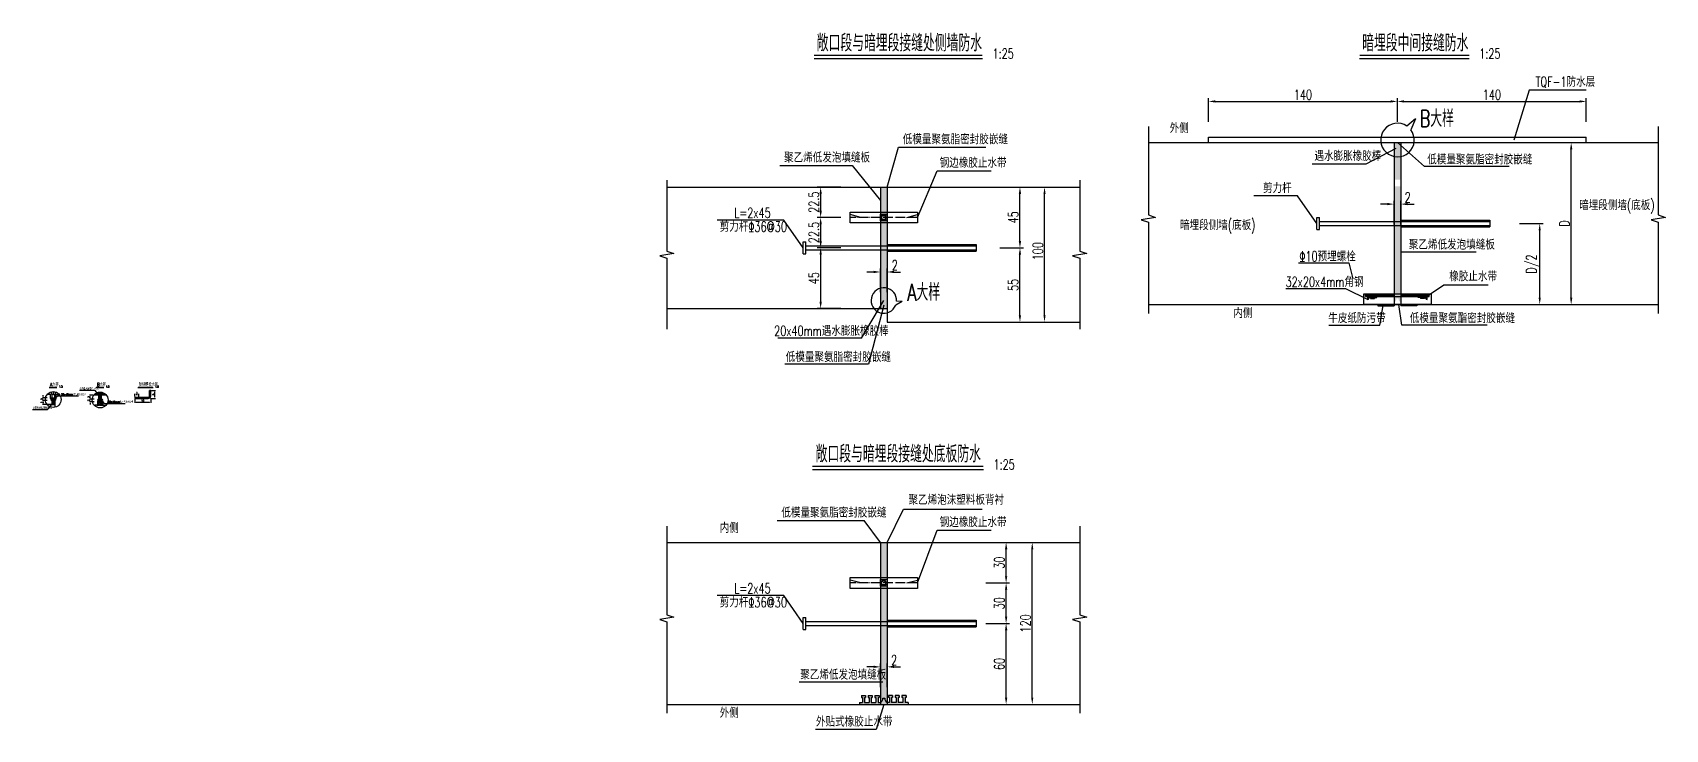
# Model space of a CAD drawing. Header units: millimetres. Extents: x 8201 to 22025, y 2726 to 22564.
# Drawn here: x 13168 to 14378, y 22047 to 22564 of the extents above.
import ezdxf

# ---------------------------------------------------------------- set-up
doc = ezdxf.new("R2010")
doc.units = ezdxf.units.MM
doc.header["$LTSCALE"] = 0.3
doc.header["$MEASUREMENT"] = 0
doc.linetypes.add('ACAD_ISO04W100', pattern=[30, 24, -3, 0, -3])
for name, color, linetype in [('填充', 8, 'Continuous'), ('文字', 7, 'Continuous'), ('次轮廓线', 7, 'Continuous'), ('点划线', 6, 'ACAD_ISO04W100'), ('轮廓线', 1, 'Continuous')]:
    doc.layers.add(name, color=color, linetype=linetype)
doc.styles.get("Standard").update_dxf_attribs({"font": 'simplex1.shx', "width": 0.7, "bigfont": 'hztxt.shx'})
doc.dimstyles.new('25', dxfattribs={"dimscale": 2.5, "dimtxt": 3, "dimasz": 2, "dimexe": 1, "dimexo": 1, "dimgap": 0.5, "dimtad": 1, "dimdec": 1, "dimdsep": 46, "dimtxsty": 'Standard', "dimcen": 0.5, "dimadec": 0, "dimazin": 0, "dimtfac": 1, "dimtdec": 1, "dimtofl": 0, "dimtmove": 2, "dimatfit": 3, "dimfxl": 0, "dimtolj": 1, "dimtzin": 0, "dimarcsym": 0})
doc.dimstyles.new('5', dxfattribs={"dimscale": 0.5, "dimtxt": 3, "dimasz": 2, "dimexe": 1, "dimexo": 1, "dimgap": 0.5, "dimtad": 1, "dimdec": 1, "dimdsep": 46, "dimtxsty": 'Standard', "dimcen": 0.5, "dimadec": 0, "dimazin": 0, "dimtfac": 1, "dimtdec": 1, "dimtofl": 0, "dimtmove": 2, "dimatfit": 3, "dimfxl": 0, "dimtolj": 1, "dimtzin": 0, "dimarcsym": 0})

# ---------------------------------------------------------------- blocks, each defined once
blk = doc.blocks.new('钢边止水带')
at = {"layer": '点划线'}
blk.add_line((25, 0), (-25, 0), dxfattribs=at)
at = {"layer": '轮廓线'}
for points in [[(-25, -4), (-25, 4), (25, 4), (25, -4)], [(-2.5, 2.5), (2.5, 2.5), (2.5, -2.5), (-2.5, -2.5)]]:
    blk.add_lwpolyline(points, close=True, dxfattribs=at)
for radius in [2, 1.5]:
    blk.add_circle((0, 0), radius, dxfattribs=at)
blk = doc.blocks.new('*D3')
at = {"color": 0, "lineweight": -2}
for p, q in [((13884.6, 22404.2), (13902.1, 22404.2)), ((13899.6, 22354.2), (13899.6, 22399.2)), ((13884.6, 22349.2), (13902.1, 22349.2))]:
    blk.add_line(p, q, dxfattribs=at)
at = {"color": 0}
for points in [[(13898.7, 22399.2), (13900.4, 22399.2), (13899.6, 22404.2)], [(13898.7, 22354.2), (13900.4, 22354.2), (13899.6, 22349.2)]]:
    blk.add_solid(points, dxfattribs=at)
at = {"color": 0, "insert": (13894.6, 22376.7), "char_height": 7.5, "attachment_point": 5, "rotation": 90}
blk.add_mtext('\\A1;55', dxfattribs=at)
blk = doc.blocks.new('*D4')
at = {"color": 0, "lineweight": -2}
for p, q in [((13884.6, 22449.2), (13902.1, 22449.2)), ((13899.6, 22409.2), (13899.6, 22444.2)), ((13884.6, 22404.2), (13902.1, 22404.2))]:
    blk.add_line(p, q, dxfattribs=at)
at = {"color": 0}
for points in [[(13898.7, 22444.2), (13900.4, 22444.2), (13899.6, 22449.2)], [(13898.7, 22409.2), (13900.4, 22409.2), (13899.6, 22404.2)]]:
    blk.add_solid(points, dxfattribs=at)
at = {"color": 0, "insert": (13894.6, 22426.7), "char_height": 7.5, "attachment_point": 5, "rotation": 90}
blk.add_mtext('\\A1;45', dxfattribs=at)
blk = doc.blocks.new('*D5')
at = {"color": 0, "lineweight": -2}
for p, q in [((13902.8, 22449.2), (13920.3, 22449.2)), ((13917.8, 22354.2), (13917.8, 22444.2)), ((13902.8, 22349.2), (13920.3, 22349.2))]:
    blk.add_line(p, q, dxfattribs=at)
at = {"color": 0}
for points in [[(13917, 22444.2), (13918.6, 22444.2), (13917.8, 22449.2)], [(13917, 22354.2), (13918.6, 22354.2), (13917.8, 22349.2)]]:
    blk.add_solid(points, dxfattribs=at)
at = {"color": 0, "insert": (13912.8, 22401.7), "char_height": 7.5, "attachment_point": 5, "rotation": 90}
blk.add_mtext('\\A1;100', dxfattribs=at)
blk = doc.blocks.new('*D6')
at = {"color": 0, "lineweight": -2}
for p, q in [((13766.8, 22449.2), (13749.3, 22449.2)), ((13751.8, 22444.2), (13751.8, 22431.7)), ((13766.8, 22426.7), (13749.3, 22426.7))]:
    blk.add_line(p, q, dxfattribs=at)
at = {"color": 0}
for points in [[(13751, 22444.2), (13752.7, 22444.2), (13751.8, 22449.2)], [(13751, 22431.7), (13752.7, 22431.7), (13751.8, 22426.7)]]:
    blk.add_solid(points, dxfattribs=at)
at = {"color": 0, "insert": (13746.8, 22438), "char_height": 7.5, "attachment_point": 5, "rotation": 90}
blk.add_mtext('\\A1;22.5', dxfattribs=at)
blk = doc.blocks.new('*D7')
at = {"color": 0, "lineweight": -2}
for p, q in [((13766.8, 22426.7), (13749.3, 22426.7)), ((13751.8, 22421.7), (13751.8, 22409.2)), ((13766.8, 22404.2), (13749.3, 22404.2))]:
    blk.add_line(p, q, dxfattribs=at)
at = {"color": 0}
for points in [[(13751, 22421.7), (13752.7, 22421.7), (13751.8, 22426.7)], [(13751, 22409.2), (13752.7, 22409.2), (13751.8, 22404.2)]]:
    blk.add_solid(points, dxfattribs=at)
at = {"color": 0, "insert": (13746.8, 22415.5), "char_height": 7.5, "attachment_point": 5, "rotation": 90}
blk.add_mtext('\\A1;22.5', dxfattribs=at)
blk = doc.blocks.new('*D8')
at = {"color": 0, "lineweight": -2}
for p, q in [((13766.8, 22404.2), (13749.3, 22404.2)), ((13751.8, 22399.2), (13751.8, 22364.2)), ((13766.8, 22359.2), (13749.3, 22359.2))]:
    blk.add_line(p, q, dxfattribs=at)
at = {"color": 0}
for points in [[(13751, 22399.2), (13752.7, 22399.2), (13751.8, 22404.2)], [(13751, 22364.2), (13752.7, 22364.2), (13751.8, 22359.2)]]:
    blk.add_solid(points, dxfattribs=at)
at = {"color": 0, "insert": (13746.8, 22381.7), "char_height": 7.5, "attachment_point": 5, "rotation": 90}
blk.add_mtext('\\A1;45', dxfattribs=at)
blk = doc.blocks.new('*D9')
at = {"color": 0, "lineweight": -2}
for p, q in [((13181, 22295.5), (13180, 22295.5)), ((13182, 22293.6), (13182, 22296)), ((13184, 22293.6), (13184, 22296)), ((13185, 22295.5), (13186, 22295.5))]:
    blk.add_line(p, q, dxfattribs=at)
at = {"color": 0}
for points in [[(13181, 22295.7), (13181, 22295.3), (13182, 22295.5)], [(13185, 22295.7), (13185, 22295.3), (13184, 22295.5)]]:
    blk.add_solid(points, dxfattribs=at)
at = {"color": 0, "insert": (13183, 22296.5), "char_height": 1.5, "attachment_point": 5}
blk.add_mtext('\\A1;2', dxfattribs=at)
blk = doc.blocks.new('*D10')
at = {"color": 0, "lineweight": -2}
for p, q in [((13183, 22295.5), (13182, 22295.5)), ((13184, 22293.6), (13184, 22296)), ((13185, 22292.6), (13185, 22296)), ((13186, 22295.5), (13187, 22295.5))]:
    blk.add_line(p, q, dxfattribs=at)
at = {"color": 0}
for points in [[(13183, 22295.7), (13183, 22295.3), (13184, 22295.5)], [(13186, 22295.7), (13186, 22295.3), (13185, 22295.5)]]:
    blk.add_solid(points, dxfattribs=at)
at = {"color": 0, "insert": (13184.5, 22296.5), "char_height": 1.5, "attachment_point": 5}
blk.add_mtext('\\A1;1', dxfattribs=at)
blk = doc.blocks.new('*D11')
at = {"color": 0, "lineweight": -2}
for p, q in [((13180, 22295.5), (13179, 22295.5)), ((13181, 22292.6), (13181, 22296)), ((13182, 22293.6), (13182, 22296)), ((13183, 22295.5), (13184, 22295.5))]:
    blk.add_line(p, q, dxfattribs=at)
at = {"color": 0}
for points in [[(13180, 22295.7), (13180, 22295.3), (13181, 22295.5)], [(13183, 22295.7), (13183, 22295.3), (13182, 22295.5)]]:
    blk.add_solid(points, dxfattribs=at)
at = {"color": 0, "insert": (13181.5, 22296.5), "char_height": 1.5, "attachment_point": 5}
blk.add_mtext('\\A1;1', dxfattribs=at)
blk = doc.blocks.new('*D12')
at = {"color": 0, "lineweight": -2}
for p, q in [((13178.5, 22293.1), (13175, 22293.1)), ((13178.5, 22291.1), (13175, 22291.1)), ((13175.5, 22294.1), (13175.5, 22295.1)), ((13175.5, 22290.1), (13175.5, 22289.1))]:
    blk.add_line(p, q, dxfattribs=at)
at = {"color": 0}
for points in [[(13175.3, 22294.1), (13175.7, 22294.1), (13175.5, 22293.1)], [(13175.3, 22290.1), (13175.7, 22290.1), (13175.5, 22291.1)]]:
    blk.add_solid(points, dxfattribs=at)
at = {"color": 0, "insert": (13174.5, 22292.1), "char_height": 1.5, "attachment_point": 5, "rotation": 90}
blk.add_mtext('\\A1;2', dxfattribs=at)
blk = doc.blocks.new('*D13')
at = {"color": 0, "lineweight": -2}
for p, q in [((13178.5, 22291.1), (13175, 22291.1)), ((13177.8, 22288.1), (13175, 22288.1)), ((13175.5, 22290.1), (13175.5, 22289.1))]:
    blk.add_line(p, q, dxfattribs=at)
at = {"color": 0}
for points in [[(13175.3, 22290.1), (13175.7, 22290.1), (13175.5, 22291.1)], [(13175.3, 22289.1), (13175.7, 22289.1), (13175.5, 22288.1)]]:
    blk.add_solid(points, dxfattribs=at)
at = {"color": 0, "insert": (13174.5, 22289.6), "char_height": 1.5, "attachment_point": 5, "rotation": 90}
blk.add_mtext('\\A1;3', dxfattribs=at)
blk = doc.blocks.new('外贴式橡胶止水带')
at = {"layer": '填充'}
blk.add_hatch(color=256, dxfattribs=at).paths.add_polyline_path([(14.2, -3), (10.8, -3), (10.8, 0.5), (11.5, 0.5), (11.5, 2), (8.5, 2), (8.5, 0.5), (9.2, 0.5), (9.2, -3), (5.7, -3), (5.7, 0.5), (6.5, 0.5), (6.5, 2), (3.5, 2), (3.5, 0.5), (4.2, 0.5), (4.2, -3), (2.7, -3, -0.331227), (0.8, 0), (-0.8, 0, -0.331227), (-2.7, -3), (-4.2, -3), (-4.2, 0.5), (-3.5, 0.5), (-3.5, 2), (-6.5, 2), (-6.5, 0.5), (-5.8, 0.5), (-5.8, -3), (-9.3, -3), (-9.3, 0.5), (-8.5, 0.5), (-8.5, 2), (-11.5, 2), (-11.5, 0.5), (-10.8, 0.5), (-10.8, -3), (-14.2, -3), (-14.2, 0.5), (-13.5, 0.5), (-13.5, 2), (-16.5, 2), (-16.5, 0.5), (-15.8, 0.5), (-15.8, -3), (-18, -3), (-18, -4.5), (18, -4.5), (18, -3), (15.8, -3), (15.8, 0.5), (16.5, 0.5), (16.5, 2), (13.5, 2), (13.5, 0.5), (14.2, 0.5)])
for p, q in [((-16.5, 2), (-13.5, 2)), ((-16.5, 2), (-16.5, 0.5)), ((-16.5, 0.5), (-15.8, 0.5)), ((-15.8, 0.5), (-15.8, -3)), ((-14.2, 0.5), (-13.5, 0.5)), ((-14.2, 0.5), (-14.2, -3)), ((-13.5, 2), (-13.5, 0.5)), ((-11.5, 2), (-8.5, 2)), ((-11.5, 2), (-11.5, 0.5)), ((-11.5, 0.5), (-10.8, 0.5)), ((-10.8, 0.5), (-10.8, -3)), ((-9.3, 0.5), (-8.5, 0.5)), ((-9.3, 0.5), (-9.3, -3)), ((-8.5, 2), (-8.5, 0.5)), ((-6.5, 2), (-3.5, 2)), ((-6.5, 2), (-6.5, 0.5)), ((-6.5, 0.5), (-5.8, 0.5)), ((-5.8, 0.5), (-5.8, -3)), ((-4.2, 0.5), (-3.5, 0.5)), ((-4.2, 0.5), (-4.2, -3)), ((-3.5, 2), (-3.5, 0.5)), ((-0.8, 0), (0.8, 0)), ((6.5, 2), (3.5, 2)), ((3.5, 2), (3.5, 0.5)), ((4.2, 0.5), (3.5, 0.5)), ((4.2, 0.5), (4.2, -3)), ((6.5, 0.5), (5.7, 0.5)), ((5.7, 0.5), (5.7, -3)), ((6.5, 2), (6.5, 0.5)), ((11.5, 2), (8.5, 2)), ((8.5, 2), (8.5, 0.5)), ((9.2, 0.5), (8.5, 0.5)), ((9.2, 0.5), (9.2, -3)), ((11.5, 0.5), (10.8, 0.5)), ((10.8, 0.5), (10.8, -3)), ((11.5, 2), (11.5, 0.5)), ((16.5, 2), (13.5, 2)), ((13.5, 2), (13.5, 0.5)), ((14.2, 0.5), (13.5, 0.5)), ((14.2, 0.5), (14.2, -3)), ((16.5, 0.5), (15.8, 0.5)), ((15.8, 0.5), (15.8, -3)), ((16.5, 2), (16.5, 0.5)), ((-18, -3), (-15.8, -3)), ((-18, -3), (-18, -4.5)), ((-18, -4.5), (18, -4.5)), ((-14.2, -3), (-10.8, -3)), ((-9.3, -3), (-5.8, -3)), ((-4.2, -3), (-2.7, -3)), ((4.2, -3), (2.7, -3)), ((9.2, -3), (5.7, -3)), ((14.2, -3), (10.8, -3)), ((18, -3), (15.8, -3)), ((18, -3), (18, -4.5))]:
    blk.add_line(p, q)
for centre, start, end in [((-3.7, -0.2), 290.6305, 3.9355), ((3.7, -0.2), 176.0645, 249.3695)]:
    blk.add_arc(centre, 2.99, start, end)
blk = doc.blocks.new('*D15')
at = {"color": 0, "lineweight": -2}
for p, q in [((13791.1, 22386.3), (13786.1, 22386.3)), ((13796.1, 22371.3), (13796.1, 22388.8)), ((13801.1, 22371.3), (13801.1, 22388.8)), ((13806.1, 22386.3), (13811.1, 22386.3))]:
    blk.add_line(p, q, dxfattribs=at)
at = {"color": 0}
for points in [[(13791.1, 22387.2), (13791.1, 22385.5), (13796.1, 22386.3)], [(13806.1, 22387.2), (13806.1, 22385.5), (13801.1, 22386.3)]]:
    blk.add_solid(points, dxfattribs=at)
at = {"color": 0, "insert": (13806.8, 22391.3), "char_height": 7.5, "attachment_point": 5}
blk.add_mtext('\\A1;2', dxfattribs=at)
blk = doc.blocks.new('*D16')
at = {"color": 0, "lineweight": -2}
for p, q in [((13791.1, 22093.6), (13786.1, 22093.6)), ((13796.1, 22078.6), (13796.1, 22096.1)), ((13801.1, 22078.6), (13801.1, 22096.1)), ((13806.1, 22093.6), (13811.1, 22093.6))]:
    blk.add_line(p, q, dxfattribs=at)
at = {"color": 0}
for points in [[(13791.1, 22094.5), (13791.1, 22092.8), (13796.1, 22093.6)], [(13806.1, 22094.5), (13806.1, 22092.8), (13801.1, 22093.6)]]:
    blk.add_solid(points, dxfattribs=at)
at = {"color": 0, "insert": (13806.3, 22098.6), "char_height": 7.5, "attachment_point": 5}
blk.add_mtext('\\A1;2', dxfattribs=at)
blk = doc.blocks.new('*D17')
at = {"color": 0, "lineweight": -2}
for p, q in [((13874.3, 22125.8), (13891.8, 22125.8)), ((13889.3, 22070.8), (13889.3, 22120.8)), ((13874.3, 22065.8), (13891.8, 22065.8))]:
    blk.add_line(p, q, dxfattribs=at)
at = {"color": 0}
for points in [[(13888.5, 22120.8), (13890.2, 22120.8), (13889.3, 22125.8)], [(13888.5, 22070.8), (13890.2, 22070.8), (13889.3, 22065.8)]]:
    blk.add_solid(points, dxfattribs=at)
at = {"color": 0, "insert": (13884.3, 22095.8), "char_height": 7.5, "attachment_point": 5, "rotation": 90}
blk.add_mtext('\\A1;60', dxfattribs=at)
blk = doc.blocks.new('*D18')
at = {"color": 0, "lineweight": -2}
for p, q in [((13874.3, 22155.8), (13891.8, 22155.8)), ((13889.3, 22130.8), (13889.3, 22150.8)), ((13874.3, 22125.8), (13891.8, 22125.8))]:
    blk.add_line(p, q, dxfattribs=at)
at = {"color": 0}
for points in [[(13888.5, 22150.8), (13890.2, 22150.8), (13889.3, 22155.8)], [(13888.5, 22130.8), (13890.2, 22130.8), (13889.3, 22125.8)]]:
    blk.add_solid(points, dxfattribs=at)
at = {"color": 0, "insert": (13884.3, 22140.8), "char_height": 7.5, "attachment_point": 5, "rotation": 90}
blk.add_mtext('\\A1;30', dxfattribs=at)
blk = doc.blocks.new('*D19')
at = {"color": 0, "lineweight": -2}
for p, q in [((13874.3, 22185.8), (13891.8, 22185.8)), ((13889.3, 22160.8), (13889.3, 22180.8)), ((13874.3, 22155.8), (13891.8, 22155.8))]:
    blk.add_line(p, q, dxfattribs=at)
at = {"color": 0}
for points in [[(13888.5, 22180.8), (13890.2, 22180.8), (13889.3, 22185.8)], [(13888.5, 22160.8), (13890.2, 22160.8), (13889.3, 22155.8)]]:
    blk.add_solid(points, dxfattribs=at)
at = {"color": 0, "insert": (13884.3, 22170.8), "char_height": 7.5, "attachment_point": 5, "rotation": 90}
blk.add_mtext('\\A1;30', dxfattribs=at)
blk = doc.blocks.new('*D20')
at = {"color": 0, "lineweight": -2}
for p, q in [((13893.7, 22185.8), (13911.2, 22185.8)), ((13908.7, 22070.8), (13908.7, 22180.8)), ((13893.7, 22065.8), (13911.2, 22065.8))]:
    blk.add_line(p, q, dxfattribs=at)
at = {"color": 0}
for points in [[(13907.9, 22180.8), (13909.5, 22180.8), (13908.7, 22185.8)], [(13907.9, 22070.8), (13909.5, 22070.8), (13908.7, 22065.8)]]:
    blk.add_solid(points, dxfattribs=at)
at = {"color": 0, "insert": (13903.7, 22125.8), "char_height": 7.5, "attachment_point": 5, "rotation": 90}
blk.add_mtext('\\A1;120', dxfattribs=at)
blk = doc.blocks.new('*D22')
at = {"color": 0, "lineweight": -2}
for p, q in [((14171.9, 22436.6), (14166.9, 22436.6)), ((14176.9, 22421.6), (14176.9, 22439.1)), ((14181.9, 22421.6), (14181.9, 22439.1)), ((14186.9, 22436.6), (14191.9, 22436.6))]:
    blk.add_line(p, q, dxfattribs=at)
at = {"color": 0}
for points in [[(14171.9, 22437.5), (14171.9, 22435.8), (14176.9, 22436.6)], [(14186.9, 22437.5), (14186.9, 22435.8), (14181.9, 22436.6)]]:
    blk.add_solid(points, dxfattribs=at)
at = {"color": 0, "insert": (14187.1, 22441.6), "char_height": 7.5, "attachment_point": 5}
blk.add_mtext('\\A1;2', dxfattribs=at)
blk = doc.blocks.new('*D23')
at = {"color": 0, "lineweight": -2}
for p, q in [((14269.9, 22422.2), (14287.4, 22422.2)), ((14284.9, 22367.2), (14284.9, 22417.2)), ((14269.9, 22362.2), (14287.4, 22362.2))]:
    blk.add_line(p, q, dxfattribs=at)
at = {"color": 0}
for points in [[(14284.1, 22417.2), (14285.7, 22417.2), (14284.9, 22422.2)], [(14284.1, 22367.2), (14285.7, 22367.2), (14284.9, 22362.2)]]:
    blk.add_solid(points, dxfattribs=at)
at = {"color": 0, "insert": (14279.9, 22392.2), "char_height": 7.5, "attachment_point": 5, "rotation": 90}
blk.add_mtext('\\A1;D/2', dxfattribs=at)
blk = doc.blocks.new('*D21')
at = {"color": 0, "lineweight": -2}
for p, q in [((14293.2, 22482.2), (14310.7, 22482.2)), ((14308.2, 22367.2), (14308.2, 22477.2)), ((14293.2, 22362.2), (14310.7, 22362.2))]:
    blk.add_line(p, q, dxfattribs=at)
at = {"color": 0}
for points in [[(14307.4, 22477.2), (14309.1, 22477.2), (14308.2, 22482.2)], [(14307.4, 22367.2), (14309.1, 22367.2), (14308.2, 22362.2)]]:
    blk.add_solid(points, dxfattribs=at)
at = {"color": 0, "insert": (14303.2, 22422.2), "char_height": 7.5, "attachment_point": 5, "rotation": 90}
blk.add_mtext('\\A1;D', dxfattribs=at)
blk = doc.blocks.new('*D24')
at = {"color": 0, "lineweight": -2}
for p, q in [((14039.4, 22497.7), (14039.4, 22515.2)), ((14179.4, 22497.7), (14179.4, 22515.2)), ((14044.4, 22512.7), (14174.4, 22512.7))]:
    blk.add_line(p, q, dxfattribs=at)
at = {"color": 0}
for points in [[(14044.4, 22513.6), (14044.4, 22511.9), (14039.4, 22512.7)], [(14174.4, 22513.6), (14174.4, 22511.9), (14179.4, 22512.7)]]:
    blk.add_solid(points, dxfattribs=at)
at = {"color": 0, "insert": (14109.4, 22517.7), "char_height": 7.5, "attachment_point": 5}
blk.add_mtext('\\A1;140', dxfattribs=at)
blk = doc.blocks.new('*D25')
at = {"color": 0, "lineweight": -2}
for p, q in [((14179.4, 22497.7), (14179.4, 22515.2)), ((14319.4, 22497.7), (14319.4, 22515.2)), ((14184.4, 22512.7), (14314.4, 22512.7))]:
    blk.add_line(p, q, dxfattribs=at)
at = {"color": 0}
for points in [[(14184.4, 22513.6), (14184.4, 22511.9), (14179.4, 22512.7)], [(14314.4, 22513.6), (14314.4, 22511.9), (14319.4, 22512.7)]]:
    blk.add_solid(points, dxfattribs=at)
at = {"color": 0, "insert": (14249.4, 22517.7), "char_height": 7.5, "attachment_point": 5}
blk.add_mtext('\\A1;140', dxfattribs=at)
blk = doc.blocks.new('*D26')
at = {"color": 0, "lineweight": -2}
for p, q in [((13215.7, 22287.7), (13214.7, 22287.7)), ((13216.7, 22289.6), (13216.7, 22287.2)), ((13218.7, 22289.6), (13218.7, 22287.2)), ((13219.7, 22287.7), (13220.7, 22287.7))]:
    blk.add_line(p, q, dxfattribs=at)
at = {"color": 0}
for points in [[(13215.7, 22287.9), (13215.7, 22287.5), (13216.7, 22287.7)], [(13219.7, 22287.9), (13219.7, 22287.5), (13218.7, 22287.7)]]:
    blk.add_solid(points, dxfattribs=at)
at = {"color": 0, "insert": (13217.7, 22288.7), "char_height": 1.5, "attachment_point": 5}
blk.add_mtext('\\A1;2', dxfattribs=at)
blk = doc.blocks.new('*D29')
at = {"color": 0, "lineweight": -2}
for p, q in [((13217.7, 22287.7), (13216.7, 22287.7)), ((13218.7, 22289.6), (13218.7, 22287.2)), ((13219.7, 22290.6), (13219.7, 22287.2)), ((13220.7, 22287.7), (13221.7, 22287.7))]:
    blk.add_line(p, q, dxfattribs=at)
at = {"color": 0}
for points in [[(13217.7, 22287.9), (13217.7, 22287.5), (13218.7, 22287.7)], [(13220.7, 22287.9), (13220.7, 22287.5), (13219.7, 22287.7)]]:
    blk.add_solid(points, dxfattribs=at)
at = {"color": 0, "insert": (13219.2, 22288.7), "char_height": 1.5, "attachment_point": 5}
blk.add_mtext('\\A1;1', dxfattribs=at)
blk = doc.blocks.new('*D30')
at = {"color": 0, "lineweight": -2}
for p, q in [((13214.7, 22287.7), (13213.7, 22287.7)), ((13215.7, 22290.6), (13215.7, 22287.2)), ((13216.7, 22289.6), (13216.7, 22287.2)), ((13217.7, 22287.7), (13218.7, 22287.7))]:
    blk.add_line(p, q, dxfattribs=at)
at = {"color": 0}
for points in [[(13214.7, 22287.9), (13214.7, 22287.5), (13215.7, 22287.7)], [(13217.7, 22287.9), (13217.7, 22287.5), (13216.7, 22287.7)]]:
    blk.add_solid(points, dxfattribs=at)
at = {"color": 0, "insert": (13216.2, 22288.7), "char_height": 1.5, "attachment_point": 5}
blk.add_mtext('\\A1;1', dxfattribs=at)
blk = doc.blocks.new('*D27')
at = {"color": 0, "lineweight": -2}
for p, q in [((13213.2, 22292.1), (13209.7, 22292.1)), ((13213.2, 22290.1), (13209.7, 22290.1)), ((13210.2, 22293.1), (13210.2, 22294.1)), ((13210.2, 22289.1), (13210.2, 22288.1))]:
    blk.add_line(p, q, dxfattribs=at)
at = {"color": 0}
for points in [[(13210.1, 22293.1), (13210.4, 22293.1), (13210.2, 22292.1)], [(13210.1, 22289.1), (13210.4, 22289.1), (13210.2, 22290.1)]]:
    blk.add_solid(points, dxfattribs=at)
at = {"color": 0, "insert": (13209.2, 22291.1), "char_height": 1.5, "attachment_point": 5, "rotation": 90}
blk.add_mtext('\\A1;2', dxfattribs=at)
blk = doc.blocks.new('*D28')
at = {"color": 0, "lineweight": -2}
for p, q in [((13212.6, 22295.1), (13209.7, 22295.1)), ((13213.2, 22292.1), (13209.7, 22292.1)), ((13210.2, 22293.1), (13210.2, 22294.1))]:
    blk.add_line(p, q, dxfattribs=at)
at = {"color": 0}
for points in [[(13210.1, 22294.1), (13210.4, 22294.1), (13210.2, 22295.1)], [(13210.1, 22293.1), (13210.4, 22293.1), (13210.2, 22292.1)]]:
    blk.add_solid(points, dxfattribs=at)
at = {"color": 0, "insert": (13209.2, 22293.6), "char_height": 1.5, "attachment_point": 5, "rotation": 90}
blk.add_mtext('\\A1;3', dxfattribs=at)
blk = doc.blocks.new('*D31')
at = {"color": 0, "lineweight": -2}
for p, q in [((13243.3, 22292), (13243.3, 22289.2)), ((13244.3, 22289.7), (13254.3, 22289.7)), ((13255.3, 22292.7), (13255.3, 22289.2))]:
    blk.add_line(p, q, dxfattribs=at)
at = {"color": 0}
for points in [[(13244.3, 22289.9), (13244.3, 22289.5), (13243.3, 22289.7)], [(13254.3, 22289.9), (13254.3, 22289.5), (13255.3, 22289.7)]]:
    blk.add_solid(points, dxfattribs=at)
at = {"color": 0, "insert": (13249.3, 22290.7), "char_height": 1.5, "attachment_point": 5}
blk.add_mtext('\\A1;12', dxfattribs=at)
blk = doc.blocks.new('*D32')
at = {"color": 0, "lineweight": -2}
for p, q in [((13243.3, 22294), (13243.3, 22295.9)), ((13246.3, 22294), (13246.3, 22295.9)), ((13244.3, 22295.4), (13245.3, 22295.4))]:
    blk.add_line(p, q, dxfattribs=at)
at = {"color": 0}
for points in [[(13244.3, 22295.5), (13244.3, 22295.2), (13243.3, 22295.4)], [(13245.3, 22295.5), (13245.3, 22295.2), (13246.3, 22295.4)]]:
    blk.add_solid(points, dxfattribs=at)
at = {"color": 0, "insert": (13244.8, 22296.4), "char_height": 1.5, "attachment_point": 5}
blk.add_mtext('\\A1;3', dxfattribs=at)
blk = doc.blocks.new('*D33')
at = {"color": 0, "lineweight": -2}
for p, q in [((13255.8, 22298.5), (13258.8, 22298.5)), ((13258.3, 22293.5), (13258.3, 22297.5)), ((13255.3, 22292.5), (13258.8, 22292.5))]:
    blk.add_line(p, q, dxfattribs=at)
at = {"color": 0}
for points in [[(13258.2, 22297.5), (13258.5, 22297.5), (13258.3, 22298.5)], [(13258.2, 22293.5), (13258.5, 22293.5), (13258.3, 22292.5)]]:
    blk.add_solid(points, dxfattribs=at)
at = {"color": 0, "insert": (13257.3, 22295.5), "char_height": 1.5, "attachment_point": 5, "rotation": 90}
blk.add_mtext('\\A1;6', dxfattribs=at)

msp = doc.modelspace()

# ---------------------------------------------------------------- hatches: boundary and pattern name
at = {"layer": '填充'}
h = msp.add_hatch(color=256, dxfattribs=at)
h.paths.add_polyline_path([(14181.92, 22420.69), (14179.42, 22420.69), (14179.42, 22366.69), (14180.17, 22366.69, 0.3135013), (14181.92, 22363.76)])
h.paths.add_polyline_path([(14179.42, 22420.69), (14176.92, 22420.69), (14176.92, 22363.76, 0.3135013), (14178.67, 22366.69), (14179.42, 22366.69)])
h.paths.add_polyline_path([(14181.92, 22422.19), (14179.42, 22422.19), (14179.42, 22420.69), (14181.92, 22420.69)])
h.paths.add_polyline_path([(14179.42, 22423.69), (14176.92, 22423.69), (14176.92, 22422.19), (14179.42, 22422.19)])
h.paths.add_polyline_path([(14179.42, 22422.19), (14176.92, 22422.19), (14176.92, 22420.69), (14179.42, 22420.69)])
h.paths.add_polyline_path([(14181.92, 22423.69), (14179.42, 22423.69), (14179.42, 22422.19), (14181.92, 22422.19)])
h.paths.add_polyline_path([(14181.92, 22448.19), (14179.42, 22448.19), (14179.42, 22423.69), (14181.92, 22423.69)])
h.paths.add_polyline_path([(14179.42, 22448.19), (14176.92, 22448.19), (14176.92, 22423.69), (14179.42, 22423.69)])
h.paths.add_polyline_path([(14179.42, 22449.69), (14176.92, 22449.69), (14176.92, 22448.19), (14179.42, 22448.19)])
h.paths.add_polyline_path([(14181.92, 22449.69), (14179.42, 22449.69), (14179.42, 22448.19), (14181.92, 22448.19)])
h.paths.add_polyline_path([(14181.92, 22456.19), (14179.42, 22456.19), (14179.42, 22454.69), (14181.92, 22454.69)])
h.paths.add_polyline_path([(14179.42, 22456.19), (14176.92, 22456.19), (14176.92, 22454.69), (14179.42, 22454.69)])
h.paths.add_polyline_path([(14179.42, 22482.19), (14176.92, 22482.19), (14176.92, 22456.19), (14179.42, 22456.19)])
h.paths.add_polyline_path([(14181.92, 22482.19), (14179.42, 22482.19), (14179.42, 22456.19), (14181.92, 22456.19)])
h = msp.add_hatch(color=256, dxfattribs=at)
h.paths.add_polyline_path([(13801.11, 22402.71), (13796.11, 22402.71), (13796.11, 22359.21), (13801.11, 22359.21)])
h.paths.add_polyline_path([(13801.11, 22402.71), (13801.11, 22405.71), (13796.11, 22405.71), (13796.11, 22402.71)])
h.paths.add_polyline_path([(13796.11, 22405.71), (13801.11, 22405.71), (13801.11, 22422.71), (13796.11, 22422.71)])
h.paths.add_polyline_path([(13798.61, 22424.21), (13798.61, 22422.71), (13801.11, 22422.71), (13801.11, 22424.21)])
h.paths.add_polyline_path([(13796.11, 22424.21), (13796.11, 22422.71), (13798.61, 22422.71), (13798.61, 22424.21)])
h.paths.add_polyline_path([(13796.11, 22430.71), (13796.11, 22429.21), (13798.61, 22429.21), (13798.61, 22430.71)])
h.paths.add_polyline_path([(13798.61, 22430.71), (13798.61, 22429.21), (13801.11, 22429.21), (13801.11, 22430.71)])
h.paths.add_polyline_path([(13801.11, 22449.21), (13796.11, 22449.21), (13796.11, 22430.71), (13801.11, 22430.71)])
h = msp.add_hatch(dxfattribs=at)
h.set_pattern_fill('ANSI31', color=256, style=0)
h.paths.add_polyline_path([(14202.9, 22370.19), (14198.42, 22370.19), (14198.42, 22368.19), (14202.9, 22368.19)])
h.paths.add_polyline_path([(14198.42, 22370.19), (14197.42, 22370.19), (14197.42, 22368.19), (14198.42, 22368.19)])
h.paths.add_polyline_path([(14197.42, 22370.19), (14181.92, 22370.19), (14181.92, 22368.19), (14197.42, 22368.19)])
h.paths.add_polyline_path([(14176.92, 22370.19), (14161.42, 22370.19), (14161.42, 22368.19), (14176.92, 22368.19)])
h.paths.add_polyline_path([(14160.42, 22370.19), (14155.71, 22370.19), (14155.71, 22368.19), (14160.42, 22368.19)])
h.paths.add_polyline_path([(14161.42, 22370.19), (14160.42, 22370.19), (14160.42, 22368.19), (14161.42, 22368.19)])
h = msp.add_hatch(color=256, dxfattribs=at)
h.paths.add_polyline_path([(14161.42, 22366.59), (14161.42, 22367.39), (14160.42, 22367.39), (14160.42, 22366.59)])
h.paths.add_polyline_path([(14158.24, 22367.39), (14160.42, 22367.39), (14160.42, 22368.19), (14157.44, 22368.19), (14157.44, 22365.88, 0.4142136), (14158.24, 22366.68)])
h.paths.add_polyline_path([(14161.42, 22368.19), (14160.42, 22368.19), (14160.42, 22367.39), (14161.42, 22367.39)])
h.paths.add_polyline_path([(14164.04, 22367.39), (14164.04, 22368.19), (14161.42, 22368.19), (14161.42, 22367.39)])
h.paths.add_polyline_path([(14161.42, 22367.39), (14161.42, 22366.59), (14162.42, 22366.59), (14162.42, 22367.39)])
h.paths.add_polyline_path([(14160.42, 22367.39), (14159.42, 22367.39), (14159.42, 22366.59), (14160.42, 22366.59)], flags=17)
h = msp.add_hatch(color=256, dxfattribs=at)
h.paths.add_polyline_path([(14197.42, 22367.39), (14198.42, 22367.39), (14198.42, 22366.59), (14197.42, 22366.59)])
h.paths.add_polyline_path([(14200.6, 22367.39), (14198.42, 22367.39), (14198.42, 22368.19), (14201.4, 22368.19), (14201.4, 22365.88, -0.4142136), (14200.6, 22366.68)])
h.paths.add_polyline_path([(14197.42, 22368.19), (14198.42, 22368.19), (14198.42, 22367.39), (14197.42, 22367.39)])
h.paths.add_polyline_path([(14194.8, 22368.19), (14197.42, 22368.19), (14197.42, 22367.39), (14194.8, 22367.39)])
h.paths.add_polyline_path([(14196.42, 22367.39), (14197.42, 22367.39), (14197.42, 22366.59), (14196.42, 22366.59)])
h.paths.add_polyline_path([(14198.42, 22367.39), (14199.42, 22367.39), (14199.42, 22366.59), (14198.42, 22366.59)], flags=17)
for points in [[(14176.92, 22362.19), (14164.92, 22362.19), (14164.92, 22361.19), (14176.92, 22361.19)], [(14181.92, 22362.19), (14193.92, 22362.19), (14193.92, 22361.19), (14181.92, 22361.19)], [(13183.99, 22293.02), (13181.99, 22293.02, 1), (13181.99, 22291.22), (13183.99, 22291.22, 1)], [(13216.71, 22291.98, 1), (13216.71, 22290.18), (13218.71, 22290.18, 1), (13218.71, 22291.98)]]:
    msp.add_hatch(color=256, dxfattribs=at).paths.add_polyline_path(points)
h = msp.add_hatch(color=256, dxfattribs=at)
h.paths.add_polyline_path([(13215.89, 22295.88), (13216.55, 22295.08), (13222.24, 22295.08, 0.0474818), (13221.48, 22295.88)])
h.paths.add_polyline_path([(13216.55, 22295.08), (13215.89, 22295.88), (13213.84, 22295.88, 0.0474818), (13213.07, 22295.08)])
h = msp.add_hatch(dxfattribs=at)
h.set_pattern_fill('DASH', color=256, style=0)
h.paths.add_polyline_path([(13183.99, 22291.22), (13181.99, 22291.22), (13181.99, 22288.12), (13183.99, 22288.12)])
h = msp.add_hatch(dxfattribs=at)
h.set_pattern_fill('DASH', color=256, style=0)
h.set_pattern_definition([(0, (34.72396, 44583.19725), (0.125, -0.125), [0.125, -0.125])])
h.paths.add_polyline_path([(13216.71, 22291.98), (13218.71, 22291.98), (13218.71, 22295.08), (13216.71, 22295.08)])
h = msp.add_hatch(color=256, dxfattribs=at)
h.paths.add_polyline_path([(13801.11, 22124.32), (13798.61, 22124.32), (13798.61, 22070.32), (13799.36, 22070.32, 0.3135013), (13801.11, 22067.4)])
h.paths.add_polyline_path([(13798.61, 22124.32), (13796.11, 22124.32), (13796.11, 22067.4, 0.3135013), (13797.86, 22070.32), (13798.61, 22070.32)])
h.paths.add_polyline_path([(13801.11, 22125.82), (13798.61, 22125.82), (13798.61, 22124.32), (13801.11, 22124.32)])
h.paths.add_polyline_path([(13798.61, 22127.32), (13796.11, 22127.32), (13796.11, 22125.82), (13798.61, 22125.82)])
h.paths.add_polyline_path([(13798.61, 22125.82), (13796.11, 22125.82), (13796.11, 22124.32), (13798.61, 22124.32)])
h.paths.add_polyline_path([(13801.11, 22127.32), (13798.61, 22127.32), (13798.61, 22125.82), (13801.11, 22125.82)])
h.paths.add_polyline_path([(13801.11, 22151.82), (13798.61, 22151.82), (13798.61, 22127.32), (13801.11, 22127.32)])
h.paths.add_polyline_path([(13798.61, 22151.82), (13796.11, 22151.82), (13796.11, 22127.32), (13798.61, 22127.32)])
h.paths.add_polyline_path([(13798.61, 22153.32), (13796.11, 22153.32), (13796.11, 22151.82), (13798.61, 22151.82)])
h.paths.add_polyline_path([(13801.11, 22153.32), (13798.61, 22153.32), (13798.61, 22151.82), (13801.11, 22151.82)])
h.paths.add_polyline_path([(13801.11, 22159.82), (13798.61, 22159.82), (13798.61, 22158.32), (13801.11, 22158.32)])
h.paths.add_polyline_path([(13798.61, 22159.82), (13796.11, 22159.82), (13796.11, 22158.32), (13798.61, 22158.32)])
h.paths.add_polyline_path([(13798.61, 22185.82), (13796.11, 22185.82), (13796.11, 22159.82), (13798.61, 22159.82)])
h.paths.add_polyline_path([(13801.11, 22185.82), (13798.61, 22185.82), (13798.61, 22159.82), (13801.11, 22159.82)])

# ---------------------------------------------------------------- linework, layer by layer
for p, q in [((13746.95, 22544.48), (13871.8, 22544.48)), ((14151.38, 22544.48), (14232.61, 22544.48)), ((14277.05, 22521.07), (14265.6, 22484.02)), ((14319.37, 22521.07), (14277.05, 22521.07)), ((14192.81, 22499.84), (14186.45, 22494.43)), ((14192.81, 22499.84), (14189.3, 22491.76)), ((13801.11, 22449.21), (13809.53, 22478.72)), ((13809.53, 22478.72), (13874.2, 22478.72)), ((13994.79, 22482.19), (14372.77, 22482.19)), ((14039.42, 22486.19), (14319.42, 22486.19)), ((14039.42, 22482.19), (14039.42, 22486.19)), ((14156.13, 22466.38), (14178.59, 22478.05)), ((14176.92, 22482.19), (14176.92, 22362.19)), ((14199.45, 22464.41), (14179.42, 22482.19)), ((14181.92, 22482.19), (14181.92, 22362.19)), ((14319.42, 22482.19), (14319.42, 22486.19)), ((13721.51, 22465.2), (13775.22, 22465.2)), ((13775.22, 22465.2), (13796.11, 22439.37)), ((14116.09, 22466.38), (14156.13, 22466.38)), ((13823.61, 22426.71), (13838.25, 22461.32)), ((13838.25, 22461.32), (13878.29, 22461.32)), ((14262.21, 22464.41), (14199.45, 22464.41)), ((14105.41, 22442.82), (14073.02, 22442.82)), ((14119.56, 22422.19), (14105.41, 22442.82)), ((13724.6, 22424.83), (13675.05, 22424.83)), ((13738.75, 22404.21), (13724.6, 22424.83)), ((14106.18, 22393.18), (14143.43, 22393.18)), ((14143.43, 22393.18), (14146.4, 22381.18)), ((14181.92, 22401.25), (14237.69, 22401.25)), ((14096.76, 22373.98), (14140.88, 22373.98)), ((14140.88, 22373.98), (14157.44, 22365.88)), ((14155.71, 22368.19), (14155.71, 22370.19)), ((14155.71, 22368.19), (14202.9, 22368.19)), ((14157.44, 22365.88), (14157.44, 22368.19)), ((14164.04, 22367.39), (14164.04, 22368.19)), ((14194.8, 22367.39), (14194.8, 22368.19)), ((14201.4, 22365.88), (14201.4, 22368.19)), ((14202.35, 22369.15), (14213.9, 22376.87)), ((14202.9, 22368.19), (14202.9, 22370.19)), ((14213.9, 22376.87), (14246.8, 22376.87)), ((13782.16, 22337.24), (13798.68, 22365.19)), ((13798.74, 22361.61), (13787.36, 22317.94)), ((13812.29, 22364.38), (13807.5, 22361.81)), ((13812.29, 22364.38), (13808.11, 22364.63)), ((13994.79, 22362.19), (14372.77, 22362.19)), ((14157.44, 22365.88), (14157.44, 22365.88)), ((14157.44, 22365.88), (14157.44, 22365.88)), ((14158.24, 22367.39), (14164.04, 22367.39)), ((14158.24, 22366.68), (14158.24, 22367.39)), ((14159.42, 22367.39), (14159.42, 22366.59)), ((14159.42, 22366.59), (14162.42, 22366.59)), ((14162.42, 22367.39), (14162.42, 22366.59)), ((14164.92, 22362.19), (14164.92, 22361.19)), ((14164.92, 22361.19), (14176.92, 22361.19)), ((14166.44, 22347.01), (14168.73, 22361.56)), ((14176.92, 22362.19), (14176.92, 22361.19)), ((14182.77, 22347.01), (14180.38, 22362.19)), ((14181.92, 22362.19), (14181.92, 22361.19)), ((14193.92, 22361.19), (14181.92, 22361.19)), ((14193.92, 22362.19), (14193.92, 22361.19)), ((14200.6, 22367.39), (14194.8, 22367.39)), ((14196.42, 22367.39), (14196.42, 22366.59)), ((14199.42, 22366.59), (14196.42, 22366.59)), ((14199.42, 22367.39), (14199.42, 22366.59)), ((14200.6, 22366.68), (14200.6, 22367.39)), ((14201.4, 22365.88), (14201.4, 22365.88)), ((14201.4, 22365.88), (14201.4, 22365.88)), ((14128.65, 22347.01), (14166.44, 22347.01)), ((14246.06, 22347.01), (14182.77, 22347.01)), ((13782.16, 22337.24), (13720.16, 22337.24)), ((13787.36, 22317.94), (13725.36, 22317.94)), ((13179.86, 22300.73), (13185.63, 22300.73)), ((13202.37, 22298.79), (13213.5, 22298.79)), ((13213.5, 22298.79), (13217.6, 22293.8)), ((13221.48, 22295.88), (13213.84, 22295.88)), ((13214.58, 22300.73), (13220.35, 22300.73)), ((13245.66, 22300.73), (13256.99, 22300.73)), ((13255.28, 22298.53), (13254.28, 22298.53)), ((13167.65, 22284.41), (13178.77, 22284.41)), ((13183.99, 22288.12), (13178.35, 22288.12)), ((13178.77, 22284.41), (13182.88, 22289.4)), ((13181.99, 22293.02), (13183.99, 22293.02)), ((13183.99, 22291.22), (13181.99, 22291.22)), ((13184, 22292.08), (13186.23, 22294.39)), ((13186.23, 22294.39), (13201.56, 22294.39)), ((13222.24, 22295.08), (13213.07, 22295.08)), ((13218.71, 22291.98), (13216.71, 22291.98)), ((13216.71, 22290.18), (13218.71, 22290.18)), ((13218.73, 22291.12), (13220.96, 22288.81)), ((13220.96, 22288.81), (13236.28, 22288.81)), ((13243.28, 22293.53), (13243.28, 22292.53)), ((13243.78, 22293.53), (13243.78, 22292.53)), ((13244.28, 22293.53), (13244.28, 22292.53)), ((13244.78, 22293.53), (13244.78, 22292.53)), ((13245.28, 22293.53), (13245.28, 22292.53)), ((13245.78, 22293.53), (13245.78, 22292.53)), ((13246.28, 22293.53), (13246.28, 22292.53)), ((13745.67, 22239.86), (13872.51, 22239.86)), ((13719.52, 22201.99), (13784.19, 22201.99)), ((13796.11, 22185.82), (13784.19, 22201.99)), ((13801.11, 22185.82), (13813.36, 22210.39)), ((13813.36, 22210.39), (13871.59, 22210.39)), ((13823.61, 22155.82), (13838.25, 22194.97)), ((13838.25, 22194.97), (13878.29, 22194.97)), ((13637.81, 22185.82), (13943.92, 22185.82)), ((13796.11, 22185.82), (13796.11, 22065.82)), ((13801.11, 22185.82), (13801.11, 22065.82)), ((13724.6, 22146.45), (13675.05, 22146.45)), ((13738.75, 22125.82), (13724.6, 22146.45)), ((13735.94, 22082.49), (13797.83, 22082.49)), ((13637.81, 22065.82), (13943.92, 22065.82)), ((13798.61, 22065.82), (13792.99, 22047.3)), ((13792.99, 22047.3), (13748.09, 22047.3))]:
    msp.add_line(p, q)
for points, const_width in [([(13746.95, 22546.98), (13871.8, 22546.98)], 1), ([(14151.38, 22546.98), (14232.61, 22546.98)], 1), ([(13179.92, 22301.23), (13185.69, 22301.23)], 0.2), ([(13214.65, 22301.23), (13220.41, 22301.23)], 0.2), ([(13245.66, 22301.23), (13256.99, 22301.23)], 0.2), ([(13745.67, 22242.36), (13872.51, 22242.36)], 1)]:
    msp.add_lwpolyline(points, dxfattribs=dict(const_width=const_width))
for points in [[(13994.79, 22494.27), (13994.79, 22428.56), (14000.05, 22426.81), (13989.52, 22425.06), (13994.79, 22423.31), (13994.79, 22355.57)], [(14372.77, 22494.27), (14372.77, 22428.56), (14378.04, 22426.81), (14367.51, 22425.06), (14372.77, 22423.31), (14372.77, 22355.57)], [(13637.81, 22454.35), (13637.81, 22401.83), (13643.07, 22400.07), (13632.54, 22398.33), (13637.81, 22396.58), (13637.81, 22344.05)], [(13943.92, 22454.35), (13943.92, 22401.83), (13949.18, 22400.07), (13938.65, 22398.33), (13943.92, 22396.58), (13943.92, 22344.05)], [(13637.81, 22197.91), (13637.81, 22132.19), (13643.07, 22130.44), (13632.54, 22128.7), (13637.81, 22126.94), (13637.81, 22059.21)], [(13943.92, 22197.91), (13943.92, 22132.19), (13949.18, 22130.44), (13938.65, 22128.7), (13943.92, 22126.94), (13943.92, 22059.21)]]:
    msp.add_lwpolyline(points)
msp.add_lwpolyline([(14204.42, 22370.19), (14204.42, 22362.19), (14154.42, 22362.19), (14154.42, 22370.19)], close=True)
for points in [[(13243.28, 22293.53), (13253.28, 22293.53, 0.4142136), (13254.28, 22294.53), (13254.28, 22298.53)], [(13243.28, 22292.53), (13253.28, 22292.53, 0.4142136), (13255.28, 22294.53), (13255.28, 22298.53)]]:
    msp.add_lwpolyline(points, format="xyb")
for centre in [(13182.93, 22291.75), (13217.66, 22291.45)]:
    msp.add_circle(centre, 5.85)
for centre, radius, start, end in [((14179.47, 22484.13), 12.44, 55.84963, 37.79649), ((13798.68, 22365.19), 9.45, 356.59003, 339.0462), ((14157.44, 22366.68), 0.8, 270, 360), ((14201.4, 22366.68), 0.8, 180, 270)]:
    msp.add_arc(centre, radius, start, end)
at = {"layer": '次轮廓线'}
for p, q in [((13637.81, 22449.21), (13801.11, 22449.21)), ((13796.11, 22449.21), (13796.11, 22359.21)), ((13801.11, 22449.21), (13801.11, 22349.21)), ((13801.11, 22449.21), (13943.92, 22449.21)), ((14181.92, 22424.69), (14247.95, 22424.69)), ((14181.92, 22419.69), (14247.95, 22419.69)), ((14247.95, 22424.69), (14247.95, 22419.69)), ((13801.11, 22406.71), (13867.14, 22406.71)), ((13867.14, 22406.71), (13867.14, 22401.71)), ((13801.11, 22401.71), (13867.14, 22401.71)), ((13637.81, 22359.21), (13801.11, 22359.21)), ((13801.11, 22349.21), (13943.92, 22349.21)), ((13181.99, 22291.22), (13181.99, 22288.12)), ((13183.99, 22291.22), (13183.99, 22286)), ((13216.71, 22291.98), (13216.71, 22295.08)), ((13218.71, 22291.98), (13218.71, 22295.08)), ((13801.11, 22128.32), (13867.14, 22128.32)), ((13867.14, 22128.32), (13867.14, 22123.32)), ((13801.11, 22123.32), (13867.14, 22123.32))]:
    msp.add_line(p, q, dxfattribs=at)
for centre, radius, start, end in [((13181.99, 22292.12), 1, 90, 270), ((13181.99, 22292.12), 0.9, 90, 270), ((13183.99, 22292.12), 1, 270, 90), ((13183.99, 22292.12), 0.9, 270, 90), ((13216.71, 22291.08), 1, 90, 270), ((13216.71, 22291.08), 0.9, 90, 270), ((13218.71, 22291.08), 1, 270, 90), ((13218.71, 22291.08), 0.9, 270, 90)]:
    msp.add_arc(centre, radius, start, end, dxfattribs=at)
at = {"layer": '轮廓线'}
for p, q in [((13781.59, 22426.71), (13773.61, 22428.84)), ((13815.63, 22426.71), (13823.61, 22428.84)), ((14119.56, 22426.69), (14121.56, 22426.69)), ((14119.56, 22417.69), (14119.56, 22426.69)), ((14119.56, 22417.69), (14121.56, 22417.69)), ((14121.56, 22417.69), (14121.56, 22426.69)), ((14121.56, 22423.69), (14247.95, 22423.69)), ((14121.56, 22420.69), (14247.95, 22420.69)), ((13738.75, 22399.71), (13738.75, 22408.71)), ((13738.75, 22408.71), (13740.75, 22408.71)), ((13740.75, 22399.71), (13740.75, 22408.71)), ((13740.75, 22405.71), (13867.14, 22405.71)), ((13738.75, 22399.71), (13740.75, 22399.71)), ((13740.75, 22402.71), (13867.14, 22402.71)), ((13781.59, 22155.82), (13773.61, 22157.96)), ((13815.63, 22155.82), (13823.61, 22157.96)), ((13738.75, 22130.32), (13740.75, 22130.32)), ((13738.75, 22121.32), (13738.75, 22130.32)), ((13740.75, 22121.32), (13740.75, 22130.32)), ((13740.75, 22127.32), (13867.14, 22127.32)), ((13738.75, 22121.32), (13740.75, 22121.32)), ((13740.75, 22124.32), (13867.14, 22124.32))]:
    msp.add_line(p, q, dxfattribs=at)

# ---------------------------------------------------------------- block references
for name, p in [('钢边止水带', (13798.61, 22426.71)), ('钢边止水带', (13798.61, 22155.82)), ('外贴式橡胶止水带', (13798.61, 22070.32))]:
    msp.add_blockref(name, p)

# ---------------------------------------------------------------- texts
at = {"layer": '文字', "width": 0.7}
for s, height, p in [('敞口段与暗埋段接缝处侧墙防水', 12.5, (13748.95, 22549.82)), ('暗埋段中间接缝防水', 12.5, (14153.3, 22549.82)), ('1:25', 7.5, (13879.3, 22544.48)), ('1:25', 7.5, (14240.11, 22544.48)), ('TQF-1防水层', 7.5, (14281.86, 22523.58)), ('B大样', 12.5, (14195.95, 22493.79)), ('低模量聚氨脂密封胶嵌缝', 7.5, (13812.71, 22481)), ('外侧', 7.5, (14010.58, 22489.28)), ('聚乙烯低发泡填缝板', 7.5, (13724.69, 22467.49)), ('钢边橡胶止水带', 7.5, (13840.06, 22463.55)), ('遇水膨胀橡胶棒', 7.5, (14117.9, 22468.61)), ('低模量聚氨脂密封胶嵌缝', 7.5, (14201.53, 22466.03)), ('剪力杆', 7.5, (14079.76, 22444.84)), ('暗埋段侧墙(底板)', 7.5, (14314.17, 22432.17)), ('L=2x45', 7.5, (13687.77, 22426.43)), ('剪力杆%%13136@30', 7.5, (13676.98, 22416.14)), ('暗埋段侧墙(底板)', 7.5, (14018.25, 22417.41)), ('聚乙烯低发泡填缝板', 7.5, (14187.88, 22402.92)), ('%%13110预埋螺栓', 7.5, (14106.7, 22394.16)), ('32x20x4mm角钢', 7.5, (14096.47, 22375.25)), ('橡胶止水带', 7.5, (14217.83, 22379.39)), ('A大样', 12.5, (13816.15, 22365.05)), ('内侧', 7.5, (14057.79, 22352.2)), ('牛皮纸防污带', 7.5, (14128.17, 22348.43)), ('低模量聚氨酯密封胶嵌缝', 7.5, (14188.63, 22348.43)), ('20x40mm遇水膨胀橡胶棒', 7.5, (13717.33, 22338.94)), ('低模量聚氨脂密封胶嵌缝', 7.5, (13725.95, 22319.64)), ('A大样', 2.5, (13180.56, 22301.69)), ('1:5', 1.5, (13187.13, 22300.73)), ('20x40mm遇水膨胀橡胶棒', 1.5, (13188.83, 22294.71)), ('低模量聚酯密封胶嵌缝', 1.5, (13202.51, 22299.07)), ('B大样', 2.5, (13215.29, 22301.69)), ('1:5', 1.5, (13221.85, 22300.73)), ('预埋螺栓大样', 2.5, (13246.31, 22301.69)), ('1:5', 1.5, (13258.43, 22300.73)), ('低模量聚酯密封胶嵌缝', 1.5, (13167.79, 22284.73)), ('20x40mm遇水膨胀橡胶棒', 1.5, (13223.55, 22289.2)), ('敞口段与暗埋段接缝处底板防水', 12.5, (13748.14, 22245.2)), ('1:25', 7.5, (13880.01, 22239.86)), ('低模量聚氨脂密封胶嵌缝', 7.5, (13722.7, 22204.28)), ('聚乙烯泡沫塑料板背衬', 7.5, (13816.93, 22213.74)), ('内侧', 7.5, (13676.98, 22192.91)), ('钢边橡胶止水带', 7.5, (13840.06, 22197.2)), ('L=2x45', 7.5, (13687.77, 22148.04)), ('剪力杆%%13136@30', 7.5, (13676.98, 22137.76)), ('聚乙烯低发泡填缝板', 7.5, (13736.71, 22084.16)), ('外侧', 7.5, (13676.98, 22055.83)), ('外贴式橡胶止水带', 7.5, (13748.38, 22049.34))]:
    msp.add_text(s, height=height, dxfattribs=at).set_placement(p)

# ---------------------------------------------------------------- dimensions: what is measured, and where the dimension line sits
for base, p1, p2, dimstyle, picture, middle in [((14179.42, 22512.73), (14039.42, 22486.19), (14179.42, 22486.19), '25', '*D24', (14109.42, 22517.73)), ((14319.42, 22512.73), (14179.42, 22486.19), (14319.42, 22486.19), '25', '*D25', (14249.42, 22517.73)), ((13181.99, 22295.5), (13180.99, 22292.12), (13181.99, 22293.12), '5', '*D11', (13181.49, 22296.5)), ((13181.99, 22295.5), (13183.99, 22293.12), (13181.99, 22293.12), '5', '*D9', (13182.99, 22296.5)), ((13183.99, 22295.5), (13184.99, 22292.12), (13183.99, 22293.12), '5', '*D10', (13184.49, 22296.5)), ((13246.28, 22295.38), (13243.28, 22293.53), (13246.28, 22293.53), '5', '*D32', (13244.78, 22296.38)), ((13216.71, 22287.7), (13215.71, 22291.08), (13216.71, 22290.08), '5', '*D30', (13216.21, 22288.7)), ((13216.71, 22287.7), (13218.71, 22290.08), (13216.71, 22290.08), '5', '*D26', (13217.71, 22288.7)), ((13218.71, 22287.7), (13219.71, 22291.08), (13218.71, 22290.08), '5', '*D29', (13219.21, 22288.7)), ((13255.28, 22289.69), (13243.28, 22292.53), (13255.28, 22294.53), '5', '*D31', (13249.28, 22290.69))]:
    dim = msp.add_linear_dim(base=base, p1=p1, p2=p2, dimstyle=dimstyle)
    dim.commit()
    dim.dimension.update_dxf_attribs({"geometry": picture, "text_midpoint": middle})
for base, p2, text, picture, middle in [((14308.24, 22482.19), (14181.92, 22482.19), 'D', '*D21', (14303.24, 22422.19)), ((14284.9, 22422.19), (14247.95, 22422.19), 'D/2', '*D23', (14279.9, 22392.19))]:
    dim = msp.add_linear_dim(base=base, p1=(14197.42, 22362.19), p2=p2, angle=90, text=text, dimstyle='25')
    dim.commit()
    dim.dimension.update_dxf_attribs({"geometry": picture, "text_midpoint": middle})
for base, p1, p2, angle, dimstyle, picture, middle in [((13751.85, 22426.71), (13796.11, 22449.21), (13773.61, 22426.71), 90, '25', '*D6', (13746.85, 22437.96)), ((13899.56, 22449.21), (13867.14, 22404.21), (13801.11, 22449.21), 90, '25', '*D4', (13894.56, 22426.71)), ((13751.85, 22404.21), (13773.61, 22426.71), (13867.14, 22404.21), 90, '25', '*D7', (13746.85, 22415.46)), ((13751.85, 22359.21), (13867.14, 22404.21), (13796.11, 22359.21), 90, '25', '*D8', (13746.85, 22381.71)), ((13899.56, 22404.21), (13801.11, 22349.21), (13867.14, 22404.21), 90, '25', '*D3', (13894.56, 22376.71)), ((13258.34, 22298.53), (13253.28, 22292.53), (13255.28, 22298.53), 90, '5', '*D33', (13257.34, 22295.53)), ((13175.51, 22291.12), (13181.99, 22293.12), (13181.99, 22291.12), 90, '5', '*D12', (13174.51, 22292.12)), ((13175.51, 22288.12), (13181.99, 22291.12), (13178.35, 22288.12), 90, '5', '*D13', (13174.51, 22289.62)), ((13210.24, 22295.08), (13216.71, 22292.08), (13213.07, 22295.08), 270, '5', '*D28', (13209.24, 22293.58)), ((13210.24, 22292.08), (13216.71, 22290.08), (13216.71, 22292.08), 270, '5', '*D27', (13209.24, 22291.08)), ((13889.32, 22185.82), (13823.61, 22155.82), (13801.11, 22185.82), 90, '25', '*D19', (13884.32, 22170.82)), ((13908.7, 22185.82), (13816.61, 22065.82), (13801.11, 22185.82), 90, '25', '*D20', (13903.7, 22125.82)), ((13889.32, 22155.82), (13867.14, 22125.82), (13823.61, 22155.82), 90, '25', '*D18', (13884.32, 22140.82)), ((13889.32, 22125.82), (13816.61, 22065.82), (13867.14, 22125.82), 90, '25', '*D17', (13884.32, 22095.82))]:
    dim = msp.add_linear_dim(base=base, p1=p1, p2=p2, angle=angle, dimstyle=dimstyle)
    dim.commit()
    dim.dimension.update_dxf_attribs({"geometry": picture, "text_midpoint": middle})
dim = msp.add_linear_dim(base=(13917.8, 22449.21), p1=(13801.11, 22349.21), p2=(13801.11, 22449.21), angle=90, dimstyle='25')
dim.commit()
dim.dimension.update_dxf_attribs({"geometry": '*D5', "text_midpoint": (13912.8, 22401.71), "dimtype": 160})
for base, p1, p2, picture, middle in [((14181.92, 22436.64), (14176.92, 22363.76), (14181.92, 22363.76), '*D22', (14187.13, 22441.64)), ((13796.11, 22386.35), (13801.11, 22359.21), (13796.11, 22359.21), '*D15', (13806.77, 22391.35)), ((13801.11, 22093.64), (13796.11, 22067.4), (13801.11, 22067.4), '*D16', (13806.32, 22098.64))]:
    dim = msp.add_linear_dim(base=base, p1=p1, p2=p2, text='2', dimstyle='25')
    dim.commit()
    dim.dimension.update_dxf_attribs({"geometry": picture, "text_midpoint": middle, "dimtype": 160})

doc.saveas('drawing.dxf')
